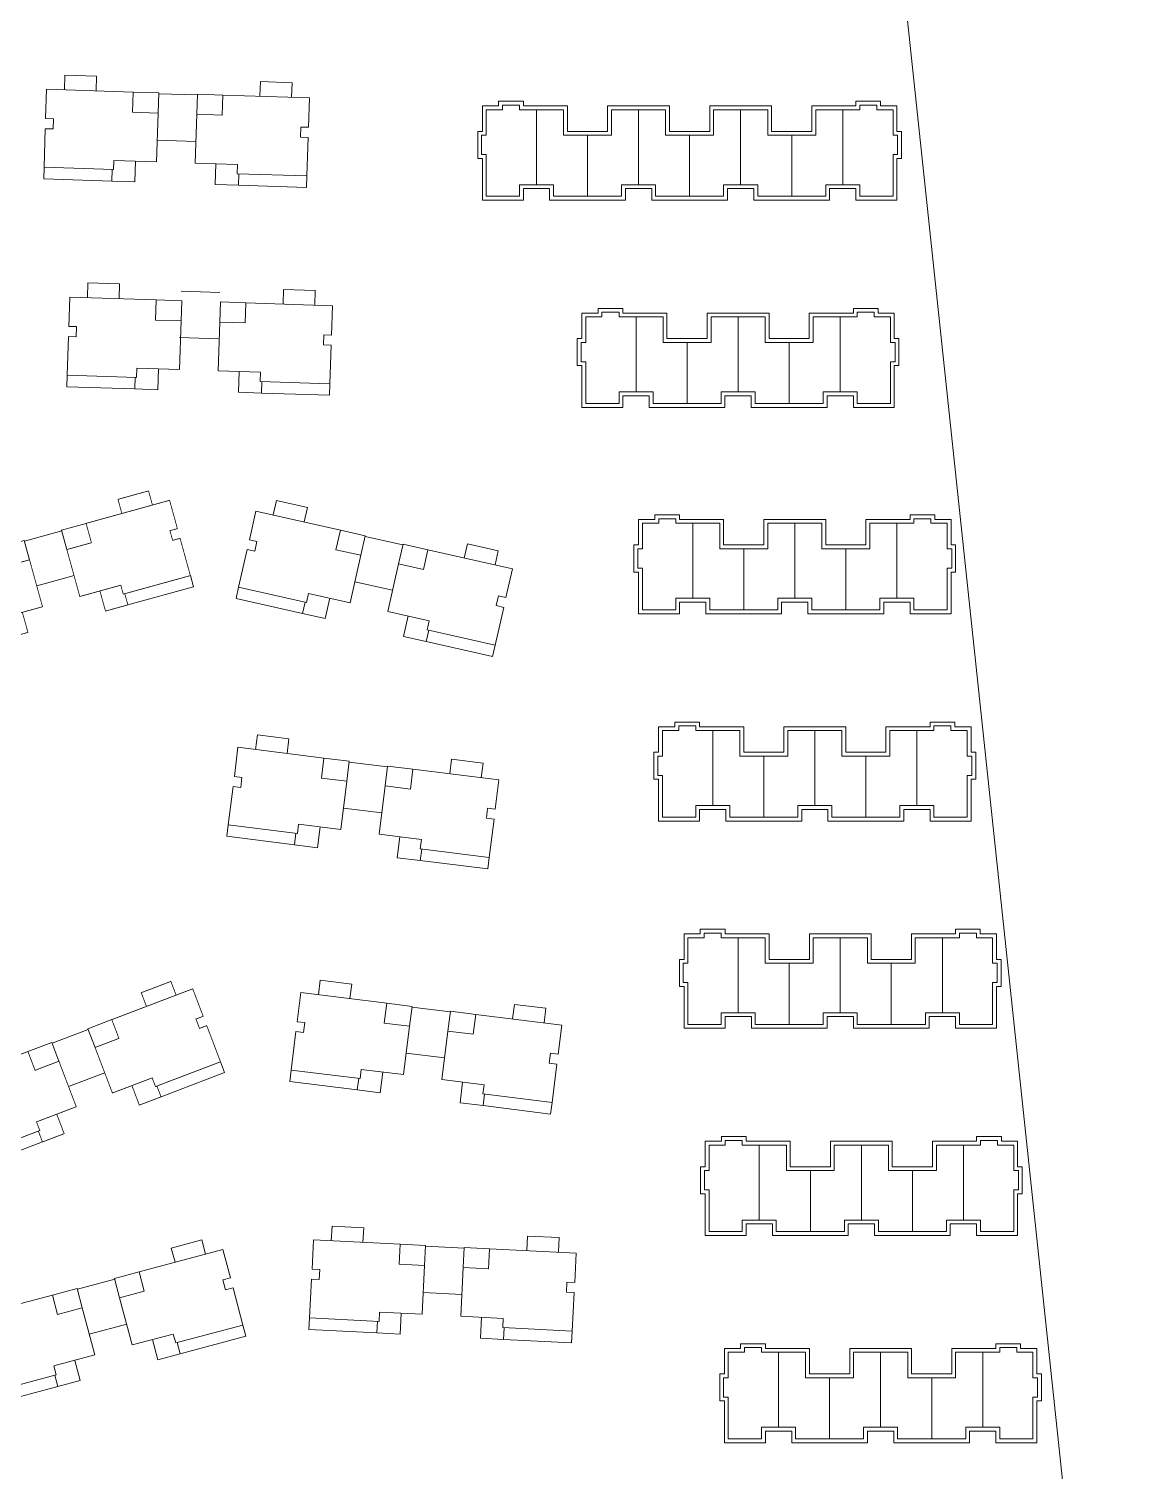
# Model space of a CAD drawing. Extents: x 195225 to 258225, y 4041 to 48538.
# Drawn here: x 201726 to 203145, y 11465 to 13330 of the extents above; entities that cross this region are included whole.
import ezdxf

# ---------------------------------------------------------------- set-up
doc = ezdxf.new("R2010")
doc.units = 0
doc.header["$LTSCALE"] = 1000
doc.header["$MEASUREMENT"] = 0
doc.layers.add('140', color=2, linetype='Continuous', lineweight=5)
doc.layers.add('DingDianTu', color=5, linetype='Continuous', lineweight=0)

# ---------------------------------------------------------------- blocks, each defined once
blk = doc.blocks.new('dafasfd')
at = {"layer": 'DingDianTu', "color": 7, "const_width": 100}
blk.add_lwpolyline([(36368038, 16363912), (36368954, 16361479), (36372042, 16362641), (36374261, 16356745), (36369114, 16354807), (36369537, 16353684), (36361113, 16350514), (36359352, 16355194), (36360288, 16355546), (36359830, 16356763), (36358894, 16356410), (36357556, 16359967)], close=True, dxfattribs=at)
for points in [[(36363546, 16362221), (36362876, 16363999), (36359039, 16362555), (36359708, 16360777)], [(36371734, 16355794), (36372686, 16353267), (36369878, 16352210), (36369350, 16353614)]]:
    blk.add_lwpolyline(points, dxfattribs=at)
at = {"layer": 'DingDianTu', "color": 7}
for points in [[(36368038, 16363912), (36371127, 16365074), (36372042, 16362641)], [(36369878, 16352210), (36361642, 16349110), (36361113, 16350514)]]:
    blk.add_lwpolyline(points, dxfattribs=at)
blk = doc.blocks.new('*E50')
at = {"layer": 'DingDianTu', "color": 7, "xscale": 0.001000002024510444, "yscale": 0.001000000163912773, "zscale": 0.001, "rotation": 339.3761177849276}
blk.add_blockref('dafasfd', (22612.58, -20413.34), dxfattribs=at)
blk = doc.blocks.new('*E31')
at = {"layer": 'DingDianTu', "color": 7, "xscale": 0.001000002024510444, "yscale": 0.001000000163912773, "zscale": 0.001, "rotation": 339.3761177849276}
blk.add_blockref('dafasfd', (22612.58, -20413.34), dxfattribs=at)
blk = doc.blocks.new('*E30')
at = {"layer": 'DingDianTu', "color": 7, "xscale": 0.001000002024510444, "yscale": 0.001000000163912773, "zscale": 0.001, "rotation": 339.3761177849276}
blk.add_blockref('dafasfd', (22612.58, -20413.34), dxfattribs=at)
blk = doc.blocks.new('*E237')
at = {"layer": 'DingDianTu', "color": 7, "xscale": 0.001000002024510444, "yscale": 0.001000000163912773, "zscale": 0.001, "rotation": 339.3761177849276}
blk.add_blockref('dafasfd', (22612.58, -20413.34), dxfattribs=at)
blk = doc.blocks.new('*E236')
at = {"layer": 'DingDianTu', "color": 7, "xscale": 0.001000002024510444, "yscale": 0.001000000163912773, "zscale": 0.001, "rotation": 339.3761177849276}
blk.add_blockref('dafasfd', (22612.58, -20413.34), dxfattribs=at)
blk = doc.blocks.new('*E231')
at = {"layer": 'DingDianTu', "color": 7, "xscale": 0.001000002024510444, "yscale": 0.001000000163912773, "zscale": 0.001, "rotation": 339.3761177849276}
blk.add_blockref('dafasfd', (22612.58, -20413.34), dxfattribs=at)

msp = doc.modelspace()

# ---------------------------------------------------------------- linework, layer by layer
at = {"layer": '140', "color": 7}
for p, q in [((203144.8, 10675.6), (202736.2, 14529.8)), ((201772.5, 13269.8), (201771.9, 13250.8)), ((201813.5, 13268.5), (201772.5, 13269.8)), ((201812.8, 13249.5), (201813.5, 13268.5)), ((201747.6, 13213.6), (201748.9, 13251.6)), ((201748.9, 13251.6), (201860.8, 13247.9)), ((201860.8, 13247.9), (201860, 13221.9)), ((201860.8, 13247.9), (201893.8, 13246.8)), ((201893.8, 13246.8), (201892.9, 13220.8)), ((201943.7, 13244.2), (201893.8, 13245.8)), ((201943.8, 13245.2), (201942.9, 13219.2)), ((201976.8, 13244.1), (201943.8, 13245.2)), ((201976.8, 13244.1), (201975.9, 13218.1)), ((202088.7, 13240.4), (201976.8, 13244.1)), ((202024.7, 13242.5), (202025.4, 13261.5)), ((202025.4, 13261.5), (202066.3, 13260.1)), ((202066.3, 13260.1), (202065.7, 13241.2)), ((202087.4, 13202.4), (202088.7, 13240.4)), ((202312.3, 13197.2), (202312.3, 13230.2)), ((202312.3, 13230.2), (202333.3, 13230.2)), ((202317.3, 13192.2), (202317.3, 13225.2)), ((202317.3, 13225.2), (202338.3, 13225.2)), ((202333.3, 13230.2), (202333.3, 13236.2)), ((202333.3, 13236.2), (202365.3, 13236.2)), ((202338.3, 13225.2), (202338.3, 13231.2)), ((202338.3, 13231.2), (202360.3, 13231.2)), ((202360.3, 13231.2), (202360.3, 13225.2)), ((202360.3, 13225.2), (202417.3, 13225.2)), ((202365.3, 13236.2), (202365.3, 13230.2)), ((202365.3, 13230.2), (202422.3, 13230.2)), ((202382.3, 13128.2), (202382.3, 13225.2)), ((202417.3, 13225.2), (202417.3, 13192.2)), ((202422.3, 13230.2), (202422.3, 13197.2)), ((202474.3, 13197.2), (202474.3, 13230.2)), ((202474.3, 13230.2), (202554.3, 13230.2)), ((202479.3, 13192.2), (202479.3, 13225.2)), ((202479.3, 13225.2), (202549.3, 13225.2)), ((202514.3, 13128.2), (202514.3, 13225.2)), ((202514.3, 13128.2), (202514.3, 13225.2)), ((202549.3, 13225.2), (202549.3, 13192.2)), ((202554.3, 13230.2), (202554.3, 13197.2)), ((202606.3, 13197.2), (202606.3, 13230.2)), ((202606.3, 13230.2), (202686.3, 13230.2)), ((202611.3, 13192.2), (202611.3, 13225.2)), ((202611.3, 13225.2), (202681.3, 13225.2)), ((202646.3, 13128.2), (202646.3, 13225.2)), ((202646.3, 13128.2), (202646.3, 13225.2)), ((202646.3, 13128.2), (202646.3, 13225.2)), ((202646.3, 13128.2), (202646.3, 13225.2)), ((202681.3, 13225.2), (202681.3, 13192.2)), ((202686.3, 13230.2), (202686.3, 13197.2)), ((202738.3, 13197.2), (202738.3, 13230.2)), ((202738.3, 13230.2), (202795.3, 13230.2)), ((202743.3, 13192.2), (202743.3, 13225.2)), ((202743.3, 13225.2), (202800.3, 13225.2)), ((202778.3, 13128.2), (202778.3, 13225.2)), ((202795.3, 13230.2), (202795.3, 13236.2)), ((202795.3, 13236.2), (202827.3, 13236.2)), ((202800.3, 13225.2), (202800.3, 13231.2)), ((202800.3, 13231.2), (202822.3, 13231.2)), ((202822.3, 13231.2), (202822.3, 13225.2)), ((202822.3, 13225.2), (202843.3, 13225.2)), ((202827.3, 13236.2), (202827.3, 13230.2)), ((202827.3, 13230.2), (202848.3, 13230.2)), ((202843.3, 13225.2), (202843.3, 13192.2)), ((202848.3, 13230.2), (202848.3, 13197.2)), ((201757.6, 13213.3), (201747.6, 13213.6)), ((201757.2, 13200.3), (201757.6, 13213.3)), ((201860, 13221.9), (201892.9, 13220.8)), ((201892.9, 13220.8), (201890.9, 13157.9)), ((201942.9, 13219.2), (201940.8, 13156.2)), ((201975.9, 13218.1), (201942.9, 13219.2)), ((201745.6, 13150.7), (201747.2, 13200.6)), ((201747.2, 13200.6), (201757.2, 13200.3)), ((202077, 13189.8), (202077.5, 13202.8)), ((202087, 13189.4), (202077, 13189.8)), ((202077.5, 13202.8), (202087.4, 13202.4)), ((202085.4, 13139.5), (202087, 13189.4)), ((202306.3, 13162.2), (202306.3, 13197.2)), ((202306.3, 13197.2), (202312.3, 13197.2)), ((202311.3, 13167.2), (202311.3, 13192.2)), ((202311.3, 13192.2), (202317.3, 13192.2)), ((202417.3, 13192.2), (202479.3, 13192.2)), ((202422.3, 13197.2), (202474.3, 13197.2)), ((202448.3, 13192.2), (202448.3, 13113.2)), ((202448.3, 13192.2), (202448.3, 13113.2)), ((202549.3, 13192.2), (202611.3, 13192.2)), ((202554.3, 13197.2), (202606.3, 13197.2)), ((202580.3, 13192.2), (202580.3, 13113.2)), ((202580.3, 13192.2), (202580.3, 13113.2)), ((202580.3, 13192.2), (202580.3, 13113.2)), ((202580.3, 13192.2), (202580.3, 13113.2)), ((202681.3, 13192.2), (202743.3, 13192.2)), ((202686.3, 13197.2), (202738.3, 13197.2)), ((202712.3, 13192.2), (202712.3, 13113.2)), ((202712.3, 13192.2), (202712.3, 13113.2)), ((202712.3, 13192.2), (202712.3, 13113.2)), ((202712.3, 13192.2), (202712.3, 13113.2)), ((202843.3, 13192.2), (202849.3, 13192.2)), ((202848.3, 13197.2), (202854.3, 13197.2)), ((202849.3, 13192.2), (202849.3, 13167.2)), ((202854.3, 13197.2), (202854.3, 13162.2)), ((201941.8, 13184.2), (201891.8, 13185.9)), ((201745.1, 13135.7), (201745.6, 13150.7)), ((201835.5, 13147.7), (201745.6, 13150.7)), ((201835.9, 13159.7), (201835.5, 13147.7)), ((201890.9, 13157.9), (201835.9, 13159.7)), ((201863.9, 13158.8), (201863, 13131.8)), ((201940.8, 13156.2), (201995.8, 13154.4)), ((201967.8, 13155.3), (201966.9, 13128.4)), ((201995.8, 13154.4), (201995.4, 13142.4)), ((202312.3, 13162.2), (202306.3, 13162.2)), ((202317.3, 13167.2), (202311.3, 13167.2)), ((202312.3, 13108.2), (202312.3, 13162.2)), ((202317.3, 13113.2), (202317.3, 13167.2)), ((202849.3, 13167.2), (202843.3, 13167.2)), ((202843.3, 13167.2), (202843.3, 13113.2)), ((202854.3, 13162.2), (202848.3, 13162.2)), ((202848.3, 13162.2), (202848.3, 13108.2)), ((201833, 13132.8), (201745.1, 13135.7)), ((201833, 13132.8), (201833.5, 13147.8)), ((201863, 13131.8), (201833, 13132.8)), ((201995.4, 13142.4), (202085.4, 13139.5)), ((201996.9, 13127.4), (201997.4, 13142.4)), ((202084.9, 13124.5), (202085.4, 13139.5)), ((201966.9, 13128.4), (201996.9, 13127.4)), ((201996.9, 13127.4), (202084.9, 13124.5)), ((202360.3, 13113.2), (202317.3, 13113.2)), ((202404.3, 13128.2), (202360.3, 13128.2)), ((202360.3, 13128.2), (202360.3, 13113.2)), ((202399.3, 13123.2), (202365.3, 13123.2)), ((202365.3, 13123.2), (202365.3, 13108.2)), ((202399.3, 13108.2), (202399.3, 13123.2)), ((202404.3, 13113.2), (202404.3, 13128.2)), ((202492.3, 13113.2), (202404.3, 13113.2)), ((202536.3, 13128.2), (202492.3, 13128.2)), ((202492.3, 13128.2), (202492.3, 13115.7)), ((202492.3, 13115.7), (202492.3, 13113.2)), ((202531.3, 13123.2), (202497.3, 13123.2)), ((202497.3, 13123.2), (202497.3, 13108.2)), ((202531.3, 13108.2), (202531.3, 13123.2)), ((202536.3, 13113.2), (202536.3, 13128.2)), ((202575.3, 13113.2), (202536.3, 13113.2)), ((202624.3, 13113.2), (202575.3, 13113.2)), ((202668.3, 13128.2), (202624.3, 13128.2)), ((202624.3, 13128.2), (202624.3, 13113.2)), ((202663.3, 13123.2), (202629.3, 13123.2)), ((202629.3, 13123.2), (202629.3, 13108.2)), ((202663.3, 13108.2), (202663.3, 13123.2)), ((202668.3, 13115.7), (202668.3, 13128.2)), ((202668.3, 13113.2), (202668.3, 13115.7)), ((202756.3, 13113.2), (202668.3, 13113.2)), ((202800.3, 13128.2), (202756.3, 13128.2)), ((202756.3, 13128.2), (202756.3, 13113.2)), ((202795.3, 13123.2), (202761.3, 13123.2)), ((202761.3, 13123.2), (202761.3, 13108.2)), ((202795.3, 13108.2), (202795.3, 13123.2)), ((202800.3, 13113.2), (202800.3, 13128.2)), ((202843.3, 13113.2), (202800.3, 13113.2)), ((202365.3, 13108.2), (202312.3, 13108.2)), ((202448.3, 13108.2), (202399.3, 13108.2)), ((202497.3, 13108.2), (202448.3, 13108.2)), ((202629.3, 13108.2), (202531.3, 13108.2)), ((202761.3, 13108.2), (202663.3, 13108.2)), ((202848.3, 13108.2), (202795.3, 13108.2)), ((201802.3, 13001.1), (201801.7, 12982.2)), ((201843.3, 12999.8), (201802.3, 13001.1)), ((201777.4, 12944.9), (201778.7, 12982.9)), ((201778.7, 12982.9), (201890.6, 12979.2)), ((201842.7, 12980.8), (201843.3, 12999.8)), ((201972.8, 12988.9), (201922.8, 12990.6)), ((202054.6, 12973.8), (202055.2, 12992.8)), ((202055.2, 12992.8), (202096.2, 12991.5)), ((202096.2, 12991.5), (202095.5, 12972.5)), ((201890.6, 12979.2), (201889.8, 12953.2)), ((201890.6, 12979.2), (201923.6, 12978.1)), ((201923.6, 12978.1), (201922.8, 12952.2)), ((201973.6, 12976.5), (201972.7, 12950.5)), ((202006.6, 12975.4), (201973.6, 12976.5)), ((202006.6, 12975.4), (202005.7, 12949.4)), ((202118.5, 12971.7), (202006.6, 12975.4)), ((202117.3, 12933.8), (202118.5, 12971.7)), ((202462, 12962.2), (202462, 12968.2)), ((202462, 12968.2), (202494, 12968.2)), ((202467, 12957.2), (202467, 12963.2)), ((202467, 12963.2), (202489, 12963.2)), ((202489, 12963.2), (202489, 12957.2)), ((202494, 12968.2), (202494, 12962.2)), ((202792, 12962.2), (202792, 12968.2)), ((202792, 12968.2), (202824, 12968.2)), ((202819, 12963.2), (202797, 12963.2)), ((202797, 12963.2), (202797, 12957.2)), ((202819, 12957.2), (202819, 12963.2)), ((202824, 12968.2), (202824, 12962.2)), ((201787.4, 12944.6), (201777.4, 12944.9)), ((201787, 12931.6), (201787.4, 12944.6)), ((201889.8, 12953.2), (201922.8, 12952.2)), ((201922.8, 12952.2), (201920.7, 12889.2)), ((201972.7, 12950.5), (201970.7, 12887.6)), ((202005.7, 12949.4), (201972.7, 12950.5)), ((202441, 12929.2), (202441, 12962.2)), ((202441, 12962.2), (202462, 12962.2)), ((202446, 12924.2), (202446, 12957.2)), ((202446, 12957.2), (202467, 12957.2)), ((202489, 12957.2), (202546, 12957.2)), ((202494, 12962.2), (202551, 12962.2)), ((202511, 12860.2), (202511, 12957.2)), ((202546, 12957.2), (202546, 12924.2)), ((202551, 12962.2), (202551, 12929.2)), ((202603, 12929.2), (202603, 12962.2)), ((202603, 12962.2), (202683, 12962.2)), ((202608, 12924.2), (202608, 12957.2)), ((202608, 12957.2), (202643, 12957.2)), ((202643, 12860.2), (202643, 12957.2)), ((202643, 12860.2), (202643, 12957.2)), ((202643, 12860.2), (202643, 12957.2)), ((202643, 12860.2), (202643, 12957.2)), ((202678, 12957.2), (202643, 12957.2)), ((202678, 12924.2), (202678, 12957.2)), ((202683, 12962.2), (202683, 12929.2)), ((202735, 12929.2), (202735, 12962.2)), ((202735, 12962.2), (202792, 12962.2)), ((202797, 12957.2), (202740, 12957.2)), ((202740, 12957.2), (202740, 12924.2)), ((202775, 12860.2), (202775, 12957.2)), ((202840, 12957.2), (202819, 12957.2)), ((202824, 12962.2), (202845, 12962.2)), ((202840, 12924.2), (202840, 12957.2)), ((202845, 12962.2), (202845, 12929.2)), ((201775.4, 12882), (201777, 12931.9)), ((201777, 12931.9), (201787, 12931.6)), ((201970.8, 12929), (201920.8, 12930.6)), ((202106.8, 12921.1), (202107.3, 12934.1)), ((202107.3, 12934.1), (202117.3, 12933.8)), ((202435, 12894.2), (202435, 12929.2)), ((202435, 12929.2), (202441, 12929.2)), ((202551, 12929.2), (202603, 12929.2)), ((202683, 12929.2), (202735, 12929.2)), ((202845, 12929.2), (202851, 12929.2)), ((202851, 12929.2), (202851, 12894.2)), ((202116.8, 12920.8), (202106.8, 12921.1)), ((202115.2, 12870.8), (202116.8, 12920.8)), ((202440, 12899.2), (202440, 12924.2)), ((202440, 12924.2), (202446, 12924.2)), ((202546, 12924.2), (202608, 12924.2)), ((202577, 12924.2), (202577, 12845.2)), ((202577, 12924.2), (202577, 12845.2)), ((202740, 12924.2), (202678, 12924.2)), ((202709, 12924.2), (202709, 12845.2)), ((202709, 12924.2), (202709, 12845.2)), ((202846, 12924.2), (202840, 12924.2)), ((202846, 12899.2), (202846, 12924.2)), ((201865.7, 12891), (201865.3, 12879)), ((201920.7, 12889.2), (201865.7, 12891)), ((201893.7, 12890.1), (201892.8, 12863.1)), ((202441, 12894.2), (202435, 12894.2)), ((202446, 12899.2), (202440, 12899.2)), ((202441, 12840.2), (202441, 12894.2)), ((202446, 12845.2), (202446, 12899.2)), ((202840, 12845.2), (202840, 12899.2)), ((202840, 12899.2), (202846, 12899.2)), ((202851, 12894.2), (202845, 12894.2)), ((202845, 12894.2), (202845, 12840.2)), ((201774.9, 12867), (201775.4, 12882)), ((201865.3, 12879), (201775.4, 12882)), ((201862.8, 12864.1), (201863.3, 12879.1)), ((201970.7, 12887.6), (202025.6, 12885.7)), ((201997.7, 12886.7), (201996.8, 12859.7)), ((202025.6, 12885.7), (202025.2, 12873.7)), ((202025.2, 12873.7), (202115.2, 12870.8)), ((202026.7, 12858.7), (202027.2, 12873.7)), ((202114.7, 12855.8), (202115.2, 12870.8)), ((201862.8, 12864.1), (201774.9, 12867)), ((201892.8, 12863.1), (201862.8, 12864.1)), ((201996.8, 12859.7), (202026.7, 12858.7)), ((202026.7, 12858.7), (202114.7, 12855.8)), ((202533, 12860.2), (202489, 12860.2)), ((202489, 12860.2), (202489, 12845.2)), ((202528, 12855.2), (202494, 12855.2)), ((202494, 12855.2), (202494, 12840.2)), ((202528, 12840.2), (202528, 12855.2)), ((202533, 12845.2), (202533, 12860.2)), ((202643, 12860.2), (202621, 12860.2)), ((202621, 12860.2), (202621, 12847.7)), ((202660, 12855.2), (202626, 12855.2)), ((202626, 12855.2), (202626, 12840.2)), ((202643, 12860.2), (202665, 12860.2)), ((202660, 12840.2), (202660, 12855.2)), ((202665, 12860.2), (202665, 12847.7)), ((202753, 12845.2), (202753, 12860.2)), ((202753, 12860.2), (202797, 12860.2)), ((202792, 12855.2), (202758, 12855.2)), ((202758, 12855.2), (202758, 12840.2)), ((202792, 12840.2), (202792, 12855.2)), ((202797, 12860.2), (202797, 12845.2)), ((202494, 12840.2), (202441, 12840.2)), ((202489, 12845.2), (202446, 12845.2)), ((202577, 12840.2), (202528, 12840.2)), ((202621, 12845.2), (202533, 12845.2)), ((202626, 12840.2), (202577, 12840.2)), ((202621, 12847.7), (202621, 12845.2)), ((202758, 12840.2), (202660, 12840.2)), ((202665, 12847.7), (202665, 12845.2)), ((202665, 12845.2), (202753, 12845.2)), ((202845, 12840.2), (202792, 12840.2)), ((202797, 12845.2), (202840, 12845.2)), ((202011.1, 12669.1), (202019.4, 12706.2)), ((202019.4, 12706.2), (202128.7, 12681.5)), ((202046.1, 12719.6), (202041.9, 12701.1)), ((202086.1, 12710.6), (202046.1, 12719.6)), ((202081.9, 12692.1), (202086.1, 12710.6)), ((202514.3, 12662.3), (202514.3, 12695.3)), ((202514.3, 12695.3), (202535.3, 12695.3)), ((202519.3, 12657.3), (202519.3, 12690.3)), ((202519.3, 12690.3), (202540.3, 12690.3)), ((202535.3, 12695.3), (202535.3, 12701.3)), ((202535.3, 12701.3), (202567.3, 12701.3)), ((202540.3, 12690.3), (202540.3, 12696.3)), ((202540.3, 12696.3), (202562.3, 12696.3)), ((202562.3, 12696.3), (202562.3, 12690.3)), ((202562.3, 12690.3), (202619.3, 12690.3)), ((202567.3, 12701.3), (202567.3, 12695.3)), ((202567.3, 12695.3), (202624.3, 12695.3)), ((202584.3, 12593.3), (202584.3, 12690.3)), ((202619.3, 12690.3), (202619.3, 12657.3)), ((202624.3, 12695.3), (202624.3, 12662.3)), ((202676.3, 12662.3), (202676.3, 12695.3)), ((202676.3, 12695.3), (202756.3, 12695.3)), ((202681.3, 12657.3), (202681.3, 12690.3)), ((202681.3, 12690.3), (202716.3, 12690.3)), ((202716.3, 12593.3), (202716.3, 12690.3)), ((202716.3, 12593.3), (202716.3, 12690.3)), ((202716.3, 12593.3), (202716.3, 12690.3)), ((202716.3, 12593.3), (202716.3, 12690.3)), ((202751.3, 12690.3), (202716.3, 12690.3)), ((202751.3, 12657.3), (202751.3, 12690.3)), ((202756.3, 12695.3), (202756.3, 12662.3)), ((202808.3, 12662.3), (202808.3, 12695.3)), ((202808.3, 12695.3), (202865.3, 12695.3)), ((202870.3, 12690.3), (202813.3, 12690.3)), ((202813.3, 12690.3), (202813.3, 12657.3)), ((202848.3, 12593.3), (202848.3, 12690.3)), ((202865.3, 12695.3), (202865.3, 12701.3)), ((202865.3, 12701.3), (202897.3, 12701.3)), ((202892.3, 12696.3), (202870.3, 12696.3)), ((202870.3, 12696.3), (202870.3, 12690.3)), ((202892.3, 12690.3), (202892.3, 12696.3)), ((202913.3, 12690.3), (202892.3, 12690.3)), ((202897.3, 12701.3), (202897.3, 12695.3)), ((202897.3, 12695.3), (202918.3, 12695.3)), ((202913.3, 12657.3), (202913.3, 12690.3)), ((202918.3, 12695.3), (202918.3, 12662.3)), ((201768.4, 12680.5), (201720.2, 12667.2)), ((202020.8, 12666.9), (202011.1, 12669.1)), ((202018, 12654.2), (202020.8, 12666.9)), ((202128.7, 12681.5), (202123, 12656.1)), ((202128.7, 12681.5), (202160.9, 12674.2)), ((202160.9, 12674.2), (202155.2, 12648.9)), ((202209.4, 12662.3), (202160.7, 12673.3)), ((201997.2, 12607.6), (202008.2, 12656.4)), ((202008.2, 12656.4), (202018, 12654.2)), ((202123, 12656.1), (202155.2, 12648.9)), ((202155.2, 12648.9), (202141.3, 12587.4)), ((202209.7, 12663.2), (202203.9, 12637.9)), ((202241.9, 12656), (202209.7, 12663.2)), ((202241.9, 12656), (202236.1, 12630.6)), ((202351.1, 12631.3), (202241.9, 12656)), ((202288.7, 12645.4), (202292.9, 12663.9)), ((202292.9, 12663.9), (202332.9, 12654.9)), ((202332.9, 12654.9), (202328.7, 12636.4)), ((202508.3, 12627.3), (202508.3, 12662.3)), ((202508.3, 12662.3), (202514.3, 12662.3)), ((202513.3, 12632.3), (202513.3, 12657.3)), ((202513.3, 12657.3), (202519.3, 12657.3)), ((202619.3, 12657.3), (202681.3, 12657.3)), ((202624.3, 12662.3), (202676.3, 12662.3)), ((202650.3, 12657.3), (202650.3, 12578.3)), ((202650.3, 12657.3), (202650.3, 12578.3)), ((202813.3, 12657.3), (202751.3, 12657.3)), ((202756.3, 12662.3), (202808.3, 12662.3)), ((202782.3, 12657.3), (202782.3, 12578.3)), ((202782.3, 12657.3), (202782.3, 12578.3)), ((202919.3, 12657.3), (202913.3, 12657.3)), ((202918.3, 12662.3), (202924.3, 12662.3)), ((202919.3, 12632.3), (202919.3, 12657.3)), ((202924.3, 12662.3), (202924.3, 12627.3)), ((202203.9, 12637.9), (202190.1, 12576.4)), ((202236.1, 12630.6), (202203.9, 12637.9)), ((202342.8, 12594.3), (202351.1, 12631.3)), ((202519.3, 12632.3), (202513.3, 12632.3)), ((202519.3, 12578.3), (202519.3, 12632.3)), ((202913.3, 12578.3), (202913.3, 12632.3)), ((202913.3, 12632.3), (202919.3, 12632.3)), ((201784.3, 12622.7), (201736.1, 12609.4)), ((202196.2, 12603.7), (202147.5, 12614.7)), ((202514.3, 12627.3), (202508.3, 12627.3)), ((202514.3, 12573.3), (202514.3, 12627.3)), ((202924.3, 12627.3), (202918.3, 12627.3)), ((202918.3, 12627.3), (202918.3, 12573.3)), ((201993.9, 12593), (201997.2, 12607.6)), ((202079.8, 12573.6), (201993.9, 12593)), ((202085, 12587.8), (201997.2, 12607.6)), ((202087.7, 12599.5), (202085, 12587.8)), ((202141.3, 12587.4), (202087.7, 12599.5)), ((202115, 12593.4), (202109, 12567)), ((202330.1, 12583.8), (202333, 12596.5)), ((202333, 12596.5), (202342.8, 12594.3)), ((202606.3, 12593.3), (202562.3, 12593.3)), ((202562.3, 12593.3), (202562.3, 12578.3)), ((202606.3, 12578.3), (202606.3, 12593.3)), ((202716.3, 12593.3), (202694.3, 12593.3)), ((202694.3, 12593.3), (202694.3, 12580.8)), ((202716.3, 12593.3), (202738.3, 12593.3)), ((202738.3, 12593.3), (202738.3, 12580.8)), ((202826.3, 12578.3), (202826.3, 12593.3)), ((202826.3, 12593.3), (202870.3, 12593.3)), ((202870.3, 12593.3), (202870.3, 12578.3)), ((202079.8, 12573.6), (202083.1, 12588.3)), ((202109, 12567), (202079.8, 12573.6)), ((202190.1, 12576.4), (202243.7, 12564.3)), ((202328.9, 12532.8), (202339.9, 12581.6)), ((202339.9, 12581.6), (202330.1, 12583.8)), ((202567.3, 12573.3), (202514.3, 12573.3)), ((202562.3, 12578.3), (202519.3, 12578.3)), ((202601.3, 12588.3), (202567.3, 12588.3)), ((202567.3, 12588.3), (202567.3, 12573.3)), ((202601.3, 12573.3), (202601.3, 12588.3)), ((202650.3, 12573.3), (202601.3, 12573.3)), ((202694.3, 12578.3), (202606.3, 12578.3)), ((202699.3, 12573.3), (202650.3, 12573.3)), ((202694.3, 12580.8), (202694.3, 12578.3)), ((202733.3, 12588.3), (202699.3, 12588.3)), ((202699.3, 12588.3), (202699.3, 12573.3)), ((202733.3, 12573.3), (202733.3, 12588.3)), ((202831.3, 12573.3), (202733.3, 12573.3)), ((202738.3, 12580.8), (202738.3, 12578.3)), ((202738.3, 12578.3), (202826.3, 12578.3)), ((202865.3, 12588.3), (202831.3, 12588.3)), ((202831.3, 12588.3), (202831.3, 12573.3)), ((202865.3, 12573.3), (202865.3, 12588.3)), ((202918.3, 12573.3), (202865.3, 12573.3)), ((202870.3, 12578.3), (202913.3, 12578.3)), ((202216.4, 12570.5), (202210.5, 12544.1)), ((202243.7, 12564.3), (202241.1, 12552.6)), ((202210.5, 12544.1), (202239.7, 12537.5)), ((202239.7, 12537.5), (202243, 12552.2)), ((202239.7, 12537.5), (202325.6, 12518.2)), ((202241.1, 12552.6), (202328.9, 12532.8)), ((202325.6, 12518.2), (202328.9, 12532.8)), ((202540.2, 12394.3), (202540.2, 12427.3)), ((202540.2, 12427.3), (202561.2, 12427.3)), ((202545.2, 12389.3), (202545.2, 12422.3)), ((202545.2, 12422.3), (202566.2, 12422.3)), ((202561.2, 12427.3), (202561.2, 12433.3)), ((202561.2, 12433.3), (202593.2, 12433.3)), ((202566.2, 12422.3), (202566.2, 12428.3)), ((202566.2, 12428.3), (202588.2, 12428.3)), ((202588.2, 12428.3), (202588.2, 12422.3)), ((202588.2, 12422.3), (202645.2, 12422.3)), ((202593.2, 12433.3), (202593.2, 12427.3)), ((202593.2, 12427.3), (202650.2, 12427.3)), ((202610.2, 12325.3), (202610.2, 12422.3)), ((202645.2, 12422.3), (202645.2, 12389.3)), ((202650.2, 12427.3), (202650.2, 12394.3)), ((202702.2, 12394.3), (202702.2, 12427.3)), ((202702.2, 12427.3), (202782.2, 12427.3)), ((202707.2, 12389.3), (202707.2, 12422.3)), ((202707.2, 12422.3), (202742.2, 12422.3)), ((202742.2, 12325.3), (202742.2, 12422.3)), ((202742.2, 12325.3), (202742.2, 12422.3)), ((202742.2, 12325.3), (202742.2, 12422.3)), ((202742.2, 12325.3), (202742.2, 12422.3)), ((202777.2, 12422.3), (202742.2, 12422.3)), ((202777.2, 12389.3), (202777.2, 12422.3)), ((202782.2, 12427.3), (202782.2, 12394.3)), ((202834.2, 12394.3), (202834.2, 12427.3)), ((202834.2, 12427.3), (202891.2, 12427.3)), ((202896.2, 12422.3), (202839.2, 12422.3)), ((202839.2, 12422.3), (202839.2, 12389.3)), ((202874.2, 12325.3), (202874.2, 12422.3)), ((202891.2, 12427.3), (202891.2, 12433.3)), ((202891.2, 12433.3), (202923.2, 12433.3)), ((202918.2, 12428.3), (202896.2, 12428.3)), ((202896.2, 12428.3), (202896.2, 12422.3)), ((202918.2, 12422.3), (202918.2, 12428.3)), ((202939.2, 12422.3), (202918.2, 12422.3)), ((202923.2, 12433.3), (202923.2, 12427.3)), ((202923.2, 12427.3), (202944.2, 12427.3)), ((202939.2, 12389.3), (202939.2, 12422.3)), ((202944.2, 12427.3), (202944.2, 12394.3)), ((202021.5, 12416.6), (202019.1, 12397.7)), ((202062.2, 12411.5), (202021.5, 12416.6)), ((202059.8, 12392.6), (202062.2, 12411.5)), ((201991.6, 12362.9), (201996.3, 12400.6)), ((201996.3, 12400.6), (202107.5, 12386.7)), ((202107.5, 12386.7), (202104.2, 12360.9)), ((202107.5, 12386.7), (202140.2, 12382.6)), ((202270.2, 12366.4), (202272.5, 12385.2)), ((202272.5, 12385.2), (202313.2, 12380.1)), ((202534.2, 12359.3), (202534.2, 12394.3)), ((202534.2, 12394.3), (202540.2, 12394.3)), ((202539.2, 12364.3), (202539.2, 12389.3)), ((202539.2, 12389.3), (202545.2, 12389.3)), ((202645.2, 12389.3), (202707.2, 12389.3)), ((202650.2, 12394.3), (202702.2, 12394.3)), ((202676.2, 12389.3), (202676.2, 12310.3)), ((202676.2, 12389.3), (202676.2, 12310.3)), ((202839.2, 12389.3), (202777.2, 12389.3)), ((202782.2, 12394.3), (202834.2, 12394.3)), ((202808.2, 12389.3), (202808.2, 12310.3)), ((202808.2, 12389.3), (202808.2, 12310.3)), ((202945.2, 12389.3), (202939.2, 12389.3)), ((202944.2, 12394.3), (202950.2, 12394.3)), ((202945.2, 12364.3), (202945.2, 12389.3)), ((202950.2, 12394.3), (202950.2, 12359.3)), ((202140.2, 12382.6), (202137, 12356.8)), ((202189.7, 12375.4), (202140.1, 12381.6)), ((202189.8, 12376.4), (202186.6, 12350.6)), ((202222.6, 12372.3), (202189.8, 12376.4)), ((202222.6, 12372.3), (202219.3, 12346.5)), ((202333.7, 12358.4), (202222.6, 12372.3)), ((202313.2, 12380.1), (202310.9, 12361.3)), ((201983.8, 12300.3), (201990, 12350)), ((201990, 12350), (201999.9, 12348.7)), ((202001.5, 12361.6), (201991.6, 12362.9)), ((201999.9, 12348.7), (202001.5, 12361.6)), ((202104.2, 12360.9), (202137, 12356.8)), ((202137, 12356.8), (202129.2, 12294.3)), ((202186.6, 12350.6), (202178.8, 12288.1)), ((202219.3, 12346.5), (202186.6, 12350.6)), ((202329, 12320.7), (202333.7, 12358.4)), ((202540.2, 12359.3), (202534.2, 12359.3)), ((202545.2, 12364.3), (202539.2, 12364.3)), ((202540.2, 12305.3), (202540.2, 12359.3)), ((202545.2, 12310.3), (202545.2, 12364.3)), ((202939.2, 12310.3), (202939.2, 12364.3)), ((202939.2, 12364.3), (202945.2, 12364.3)), ((202950.2, 12359.3), (202944.2, 12359.3)), ((202944.2, 12359.3), (202944.2, 12305.3)), ((202182.3, 12315.9), (202132.6, 12322.1)), ((202317.5, 12309.1), (202319.1, 12322)), ((202319.1, 12322), (202329, 12320.7)), ((202632.2, 12325.3), (202588.2, 12325.3)), ((202588.2, 12325.3), (202588.2, 12310.3)), ((202627.2, 12320.3), (202593.2, 12320.3)), ((202593.2, 12320.3), (202593.2, 12305.3)), ((202627.2, 12305.3), (202627.2, 12320.3)), ((202632.2, 12310.3), (202632.2, 12325.3)), ((202742.2, 12325.3), (202720.2, 12325.3)), ((202720.2, 12325.3), (202720.2, 12312.8)), ((202720.2, 12312.8), (202720.2, 12310.3)), ((202759.2, 12320.3), (202725.2, 12320.3)), ((202725.2, 12320.3), (202725.2, 12305.3)), ((202742.2, 12325.3), (202764.2, 12325.3)), ((202759.2, 12305.3), (202759.2, 12320.3)), ((202764.2, 12325.3), (202764.2, 12312.8)), ((202764.2, 12312.8), (202764.2, 12310.3)), ((202852.2, 12310.3), (202852.2, 12325.3)), ((202852.2, 12325.3), (202896.2, 12325.3)), ((202891.2, 12320.3), (202857.2, 12320.3)), ((202857.2, 12320.3), (202857.2, 12305.3)), ((202891.2, 12305.3), (202891.2, 12320.3)), ((202896.2, 12325.3), (202896.2, 12310.3)), ((201981.9, 12285.5), (201983.8, 12300.3)), ((202073.1, 12289.2), (201983.8, 12300.3)), ((202074.6, 12301.1), (202073.1, 12289.2)), ((202129.2, 12294.3), (202074.6, 12301.1)), ((202102.4, 12297.6), (202099, 12270.8)), ((202327.4, 12307.8), (202317.5, 12309.1)), ((202321.2, 12258.2), (202327.4, 12307.8)), ((202593.2, 12305.3), (202540.2, 12305.3)), ((202588.2, 12310.3), (202545.2, 12310.3)), ((202676.2, 12305.3), (202627.2, 12305.3)), ((202720.2, 12310.3), (202632.2, 12310.3)), ((202725.2, 12305.3), (202676.2, 12305.3)), ((202857.2, 12305.3), (202759.2, 12305.3)), ((202764.2, 12310.3), (202852.2, 12310.3)), ((202944.2, 12305.3), (202891.2, 12305.3)), ((202896.2, 12310.3), (202939.2, 12310.3)), ((202069.3, 12274.5), (201981.9, 12285.5)), ((202069.3, 12274.5), (202071.1, 12289.4)), ((202099, 12270.8), (202069.3, 12274.5)), ((202178.8, 12288.1), (202233.4, 12281.3)), ((202205.6, 12284.7), (202202.2, 12257.9)), ((202233.4, 12281.3), (202231.9, 12269.4)), ((202202.2, 12257.9), (202232, 12254.2)), ((202231.9, 12269.4), (202321.2, 12258.2)), ((202232, 12254.2), (202233.9, 12269.1)), ((202319.3, 12243.3), (202321.2, 12258.2)), ((202232, 12254.2), (202319.3, 12243.3)), ((202594.1, 12159.3), (202594.1, 12165.3)), ((202594.1, 12165.3), (202626.1, 12165.3)), ((202626.1, 12165.3), (202626.1, 12159.3)), ((202924.1, 12159.3), (202924.1, 12165.3)), ((202924.1, 12165.3), (202956.1, 12165.3)), ((202956.1, 12165.3), (202956.1, 12159.3)), ((202573.1, 12126.3), (202573.1, 12159.3)), ((202573.1, 12159.3), (202594.1, 12159.3)), ((202578.1, 12121.3), (202578.1, 12154.3)), ((202578.1, 12154.3), (202599.1, 12154.3)), ((202599.1, 12154.3), (202599.1, 12160.3)), ((202599.1, 12160.3), (202621.1, 12160.3)), ((202621.1, 12160.3), (202621.1, 12154.3)), ((202621.1, 12154.3), (202678.1, 12154.3)), ((202626.1, 12159.3), (202683.1, 12159.3)), ((202643.1, 12057.3), (202643.1, 12154.3)), ((202678.1, 12154.3), (202678.1, 12121.3)), ((202683.1, 12159.3), (202683.1, 12126.3)), ((202735.1, 12126.3), (202735.1, 12159.3)), ((202735.1, 12159.3), (202815.1, 12159.3)), ((202740.1, 12121.3), (202740.1, 12154.3)), ((202740.1, 12154.3), (202775.1, 12154.3)), ((202775.1, 12057.3), (202775.1, 12154.3)), ((202775.1, 12057.3), (202775.1, 12154.3)), ((202775.1, 12057.3), (202775.1, 12154.3)), ((202775.1, 12057.3), (202775.1, 12154.3)), ((202810.1, 12154.3), (202775.1, 12154.3)), ((202810.1, 12121.3), (202810.1, 12154.3)), ((202815.1, 12159.3), (202815.1, 12126.3)), ((202867.1, 12126.3), (202867.1, 12159.3)), ((202867.1, 12159.3), (202924.1, 12159.3)), ((202929.1, 12154.3), (202872.1, 12154.3)), ((202872.1, 12154.3), (202872.1, 12121.3)), ((202907.1, 12057.3), (202907.1, 12154.3)), ((202951.1, 12160.3), (202929.1, 12160.3)), ((202929.1, 12160.3), (202929.1, 12154.3)), ((202951.1, 12154.3), (202951.1, 12160.3)), ((202972.1, 12154.3), (202951.1, 12154.3)), ((202956.1, 12159.3), (202977.1, 12159.3)), ((202972.1, 12121.3), (202972.1, 12154.3)), ((202977.1, 12159.3), (202977.1, 12126.3)), ((202567.1, 12091.3), (202567.1, 12126.3)), ((202567.1, 12126.3), (202573.1, 12126.3)), ((202683.1, 12126.3), (202735.1, 12126.3)), ((202815.1, 12126.3), (202867.1, 12126.3)), ((202977.1, 12126.3), (202983.1, 12126.3)), ((202983.1, 12126.3), (202983.1, 12091.3)), ((202572.1, 12096.3), (202572.1, 12121.3)), ((202572.1, 12121.3), (202578.1, 12121.3)), ((202678.1, 12121.3), (202740.1, 12121.3)), ((202709.1, 12121.3), (202709.1, 12042.3)), ((202709.1, 12121.3), (202709.1, 12042.3)), ((202872.1, 12121.3), (202810.1, 12121.3)), ((202841.1, 12121.3), (202841.1, 12042.3)), ((202841.1, 12121.3), (202841.1, 12042.3)), ((202978.1, 12121.3), (202972.1, 12121.3)), ((202978.1, 12096.3), (202978.1, 12121.3)), ((202102.7, 12099.6), (202100.4, 12080.7)), ((202143.4, 12094.5), (202102.7, 12099.6)), ((202141.1, 12075.6), (202143.4, 12094.5)), ((202573.1, 12091.3), (202567.1, 12091.3)), ((202578.1, 12096.3), (202572.1, 12096.3)), ((202573.1, 12037.3), (202573.1, 12091.3)), ((202578.1, 12042.3), (202578.1, 12096.3)), ((202972.1, 12042.3), (202972.1, 12096.3)), ((202972.1, 12096.3), (202978.1, 12096.3)), ((202983.1, 12091.3), (202977.1, 12091.3)), ((202977.1, 12091.3), (202977.1, 12037.3)), ((202072.8, 12045.8), (202077.6, 12083.6)), ((202077.6, 12083.6), (202188.7, 12069.7)), ((202188.7, 12069.7), (202185.5, 12043.9)), ((202188.7, 12069.7), (202221.4, 12065.6)), ((202351.4, 12049.4), (202353.8, 12068.2)), ((202353.8, 12068.2), (202394.5, 12063.1)), ((202221.4, 12065.6), (202218.2, 12039.8)), ((202270.9, 12058.4), (202221.3, 12064.6)), ((202271.1, 12059.4), (202267.8, 12033.6)), ((202303.8, 12055.3), (202271.1, 12059.4)), ((202303.8, 12055.3), (202300.6, 12029.5)), ((202414.9, 12041.4), (202303.8, 12055.3)), ((202394.5, 12063.1), (202392.1, 12044.3)), ((202665.1, 12057.3), (202621.1, 12057.3)), ((202621.1, 12057.3), (202621.1, 12042.3)), ((202660.1, 12052.3), (202626.1, 12052.3)), ((202626.1, 12052.3), (202626.1, 12037.3)), ((202660.1, 12037.3), (202660.1, 12052.3)), ((202665.1, 12042.3), (202665.1, 12057.3)), ((202775.1, 12057.3), (202753.1, 12057.3)), ((202753.1, 12057.3), (202753.1, 12044.8)), ((202792.1, 12052.3), (202758.1, 12052.3)), ((202758.1, 12052.3), (202758.1, 12037.3)), ((202775.1, 12057.3), (202797.1, 12057.3)), ((202792.1, 12037.3), (202792.1, 12052.3)), ((202797.1, 12057.3), (202797.1, 12044.8)), ((202885.1, 12042.3), (202885.1, 12057.3)), ((202885.1, 12057.3), (202929.1, 12057.3)), ((202924.1, 12052.3), (202890.1, 12052.3)), ((202890.1, 12052.3), (202890.1, 12037.3)), ((202924.1, 12037.3), (202924.1, 12052.3)), ((202929.1, 12057.3), (202929.1, 12042.3)), ((201802.6, 12035.8), (201755.9, 12018.1)), ((202065, 11983.3), (202071.2, 12032.9)), ((202071.2, 12032.9), (202081.2, 12031.7)), ((202082.8, 12044.6), (202072.8, 12045.8)), ((202081.2, 12031.7), (202082.8, 12044.6)), ((202185.5, 12043.9), (202218.2, 12039.8)), ((202218.2, 12039.8), (202210.4, 11977.3)), ((202267.8, 12033.6), (202260, 11971.1)), ((202300.6, 12029.5), (202267.8, 12033.6)), ((202410.2, 12003.7), (202414.9, 12041.4)), ((202626.1, 12037.3), (202573.1, 12037.3)), ((202621.1, 12042.3), (202578.1, 12042.3)), ((202709.1, 12037.3), (202660.1, 12037.3)), ((202753.1, 12042.3), (202665.1, 12042.3)), ((202758.1, 12037.3), (202709.1, 12037.3)), ((202753.1, 12044.8), (202753.1, 12042.3)), ((202890.1, 12037.3), (202792.1, 12037.3)), ((202797.1, 12044.8), (202797.1, 12042.3)), ((202797.1, 12042.3), (202885.1, 12042.3)), ((202977.1, 12037.3), (202924.1, 12037.3)), ((202929.1, 12042.3), (202972.1, 12042.3)), ((202263.5, 11998.9), (202213.9, 12005.1)), ((202398.7, 11992.1), (202400.3, 12005)), ((202400.3, 12005), (202410.2, 12003.7)), ((201824, 11979.8), (201777.2, 11962)), ((202063.2, 11968.4), (202065, 11983.3)), ((202154.4, 11972.2), (202065, 11983.3)), ((202155.8, 11984.1), (202154.4, 11972.2)), ((202210.4, 11977.3), (202155.8, 11984.1)), ((202183.6, 11980.6), (202180.3, 11953.8)), ((202408.6, 11990.8), (202398.7, 11992.1)), ((202402.4, 11941.2), (202408.6, 11990.8)), ((202150.5, 11957.5), (202063.2, 11968.4)), ((202150.5, 11957.5), (202152.4, 11972.4)), ((202180.3, 11953.8), (202150.5, 11957.5)), ((202260, 11971.1), (202314.6, 11964.3)), ((202286.8, 11967.7), (202283.5, 11940.9)), ((202314.6, 11964.3), (202313.1, 11952.4)), ((202283.5, 11940.9), (202313.2, 11937.2)), ((202313.1, 11952.4), (202402.4, 11941.2)), ((202313.2, 11937.2), (202315.1, 11952.1)), ((202400.6, 11926.3), (202402.4, 11941.2)), ((202313.2, 11937.2), (202400.6, 11926.3)), ((202600.4, 11858.3), (202600.4, 11891.3)), ((202600.4, 11891.3), (202621.4, 11891.3)), ((202605.4, 11853.3), (202605.4, 11886.3)), ((202605.4, 11886.3), (202626.4, 11886.3)), ((202621.4, 11891.3), (202621.4, 11897.3)), ((202621.4, 11897.3), (202653.4, 11897.3)), ((202626.4, 11886.3), (202626.4, 11892.3)), ((202626.4, 11892.3), (202648.4, 11892.3)), ((202648.4, 11892.3), (202648.4, 11886.3)), ((202648.4, 11886.3), (202705.4, 11886.3)), ((202653.4, 11897.3), (202653.4, 11891.3)), ((202653.4, 11891.3), (202710.4, 11891.3)), ((202670.4, 11789.3), (202670.4, 11886.3)), ((202705.4, 11886.3), (202705.4, 11853.3)), ((202710.4, 11891.3), (202710.4, 11858.3)), ((202762.4, 11858.3), (202762.4, 11891.3)), ((202762.4, 11891.3), (202842.4, 11891.3)), ((202767.4, 11853.3), (202767.4, 11886.3)), ((202767.4, 11886.3), (202802.4, 11886.3)), ((202802.4, 11789.3), (202802.4, 11886.3)), ((202802.4, 11789.3), (202802.4, 11886.3)), ((202802.4, 11789.3), (202802.4, 11886.3)), ((202802.4, 11789.3), (202802.4, 11886.3)), ((202837.4, 11886.3), (202802.4, 11886.3)), ((202837.4, 11853.3), (202837.4, 11886.3)), ((202842.4, 11891.3), (202842.4, 11858.3)), ((202894.4, 11858.3), (202894.4, 11891.3)), ((202894.4, 11891.3), (202951.4, 11891.3)), ((202956.4, 11886.3), (202899.4, 11886.3)), ((202899.4, 11886.3), (202899.4, 11853.3)), ((202934.4, 11789.3), (202934.4, 11886.3)), ((202951.4, 11891.3), (202951.4, 11897.3)), ((202951.4, 11897.3), (202983.4, 11897.3)), ((202978.4, 11892.3), (202956.4, 11892.3)), ((202956.4, 11892.3), (202956.4, 11886.3)), ((202978.4, 11886.3), (202978.4, 11892.3)), ((202999.4, 11886.3), (202978.4, 11886.3)), ((202983.4, 11897.3), (202983.4, 11891.3)), ((202983.4, 11891.3), (203004.4, 11891.3)), ((202999.4, 11853.3), (202999.4, 11886.3)), ((203004.4, 11891.3), (203004.4, 11858.3)), ((202594.4, 11823.3), (202594.4, 11858.3)), ((202594.4, 11858.3), (202600.4, 11858.3)), ((202599.4, 11828.3), (202599.4, 11853.3)), ((202599.4, 11853.3), (202605.4, 11853.3)), ((202705.4, 11853.3), (202767.4, 11853.3)), ((202710.4, 11858.3), (202762.4, 11858.3)), ((202736.4, 11853.3), (202736.4, 11774.3)), ((202736.4, 11853.3), (202736.4, 11774.3)), ((202899.4, 11853.3), (202837.4, 11853.3)), ((202842.4, 11858.3), (202894.4, 11858.3)), ((202868.4, 11853.3), (202868.4, 11774.3)), ((202868.4, 11853.3), (202868.4, 11774.3)), ((203005.4, 11853.3), (202999.4, 11853.3)), ((203004.4, 11858.3), (203010.4, 11858.3)), ((203005.4, 11828.3), (203005.4, 11853.3)), ((203010.4, 11858.3), (203010.4, 11823.3)), ((202605.4, 11828.3), (202599.4, 11828.3)), ((202605.4, 11774.3), (202605.4, 11828.3)), ((202999.4, 11774.3), (202999.4, 11828.3)), ((202999.4, 11828.3), (203005.4, 11828.3)), ((202600.4, 11823.3), (202594.4, 11823.3)), ((202600.4, 11769.3), (202600.4, 11823.3)), ((203010.4, 11823.3), (203004.4, 11823.3)), ((203004.4, 11823.3), (203004.4, 11769.3)), ((202692.4, 11789.3), (202648.4, 11789.3)), ((202648.4, 11789.3), (202648.4, 11774.3)), ((202692.4, 11774.3), (202692.4, 11789.3)), ((202802.4, 11789.3), (202780.4, 11789.3)), ((202780.4, 11789.3), (202780.4, 11776.8)), ((202802.4, 11789.3), (202824.4, 11789.3)), ((202824.4, 11789.3), (202824.4, 11776.8)), ((202912.4, 11774.3), (202912.4, 11789.3)), ((202912.4, 11789.3), (202956.4, 11789.3)), ((202956.4, 11789.3), (202956.4, 11774.3)), ((202117.9, 11781.4), (202117, 11762.5)), ((202158.9, 11779.4), (202117.9, 11781.4)), ((202157.9, 11760.4), (202158.9, 11779.4)), ((202648.4, 11774.3), (202605.4, 11774.3)), ((202687.4, 11784.3), (202653.4, 11784.3)), ((202653.4, 11784.3), (202653.4, 11769.3)), ((202687.4, 11769.3), (202687.4, 11784.3)), ((202780.4, 11774.3), (202692.4, 11774.3)), ((202780.4, 11776.8), (202780.4, 11774.3)), ((202819.4, 11784.3), (202785.4, 11784.3)), ((202785.4, 11784.3), (202785.4, 11769.3)), ((202819.4, 11769.3), (202819.4, 11784.3)), ((202824.4, 11776.8), (202824.4, 11774.3)), ((202824.4, 11774.3), (202912.4, 11774.3)), ((202951.4, 11784.3), (202917.4, 11784.3)), ((202917.4, 11784.3), (202917.4, 11769.3)), ((202951.4, 11769.3), (202951.4, 11784.3)), ((202956.4, 11774.3), (202999.4, 11774.3)), ((201976.7, 11751.1), (201868.5, 11722.2)), ((201910, 11752.9), (201949.6, 11763.5)), ((201914.9, 11734.6), (201910, 11752.9)), ((201949.6, 11763.5), (201954.5, 11745.2)), ((201986.5, 11714.4), (201976.7, 11751.1)), ((202092.1, 11725.7), (202094, 11763.6)), ((202094, 11763.6), (202205.9, 11758)), ((202205.9, 11758), (202204.6, 11732)), ((202205.9, 11758), (202238.8, 11756.3)), ((202238.8, 11756.3), (202237.5, 11730.3)), ((202288.7, 11752.8), (202238.8, 11755.3)), ((202288.8, 11753.8), (202287.5, 11727.8)), ((202321.7, 11752.1), (202288.8, 11753.8)), ((202321.7, 11752.1), (202320.4, 11726.1)), ((202433.6, 11746.4), (202321.7, 11752.1)), ((202369.7, 11749.7), (202370.6, 11768.6)), ((202370.6, 11768.6), (202411.6, 11766.6)), ((202411.6, 11766.6), (202410.6, 11747.6)), ((202653.4, 11769.3), (202600.4, 11769.3)), ((202736.4, 11769.3), (202687.4, 11769.3)), ((202785.4, 11769.3), (202736.4, 11769.3)), ((202917.4, 11769.3), (202819.4, 11769.3)), ((203004.4, 11769.3), (202951.4, 11769.3)), ((202431.7, 11708.5), (202433.6, 11746.4)), ((201868.5, 11722.2), (201836.6, 11713.7)), ((201836.6, 11713.7), (201843.3, 11688.6)), ((201868.5, 11722.2), (201875.2, 11697.1)), ((201976.9, 11711.8), (201986.5, 11714.4)), ((202102.1, 11725.2), (202092.1, 11725.7)), ((202101.4, 11712.2), (202102.1, 11725.2)), ((202204.6, 11732), (202237.5, 11730.3)), ((202237.5, 11730.3), (202234.3, 11667.4)), ((202287.5, 11727.8), (202284.3, 11664.9)), ((202320.4, 11726.1), (202287.5, 11727.8)), ((201756.4, 11692.3), (201788.3, 11700.8)), ((201788.3, 11700.8), (201795, 11675.7)), ((201836.9, 11712.7), (201788.6, 11699.8)), ((201875.2, 11697.1), (201843.3, 11688.6)), ((201980.2, 11699.2), (201976.9, 11711.8)), ((201989.9, 11701.8), (201980.2, 11699.2)), ((202002.8, 11653.5), (201989.9, 11701.8)), ((202088.9, 11662.7), (202091.4, 11712.7)), ((202091.4, 11712.7), (202101.4, 11712.2)), ((202285.7, 11692.8), (202235.7, 11695.4)), ((202421, 11696), (202421.7, 11709)), ((202431, 11695.5), (202421, 11696)), ((202421.7, 11709), (202431.7, 11708.5)), ((202428.5, 11645.6), (202431, 11695.5)), ((201648.2, 11663.4), (201756.4, 11692.3)), ((201756.4, 11692.3), (201763.1, 11667.2)), ((201843.3, 11688.6), (201859.6, 11627.7)), ((201763.1, 11667.2), (201795, 11675.7)), ((201795, 11675.7), (201811.3, 11614.8)), ((202088.1, 11647.8), (202088.9, 11662.7)), ((202178.8, 11658.2), (202088.9, 11662.7)), ((202176, 11643.3), (202176.8, 11658.3)), ((202179.4, 11670.2), (202178.8, 11658.2)), ((202234.3, 11667.4), (202179.4, 11670.2)), ((202207.4, 11668.8), (202206, 11641.8)), ((202284.3, 11664.9), (202339.2, 11662.1)), ((202311.2, 11663.5), (202309.9, 11636.5)), ((202339.2, 11662.1), (202338.6, 11650.1)), ((201852.4, 11654.8), (201804.1, 11641.9)), ((201859.6, 11627.7), (201912.7, 11641.9)), ((201912.7, 11641.9), (201915.8, 11630.3)), ((201915.8, 11630.3), (202002.8, 11653.5)), ((201921.6, 11616.3), (202006.6, 11639)), ((202006.6, 11639), (202002.8, 11653.5)), ((202176, 11643.3), (202088.1, 11647.8)), ((202206, 11641.8), (202176, 11643.3)), ((202338.6, 11650.1), (202428.5, 11645.6)), ((202339.8, 11635), (202340.6, 11650)), ((202427.7, 11630.6), (202428.5, 11645.6)), ((201885.7, 11634.7), (201892.6, 11608.6)), ((201921.6, 11616.3), (201917.7, 11630.8)), ((202309.9, 11636.5), (202339.8, 11635)), ((202339.8, 11635), (202427.7, 11630.6)), ((202625.3, 11590.3), (202625.3, 11623.3)), ((202625.3, 11623.3), (202646.3, 11623.3)), ((202646.3, 11623.3), (202646.3, 11629.3)), ((202646.3, 11629.3), (202678.3, 11629.3)), ((202651.3, 11618.3), (202651.3, 11624.3)), ((202651.3, 11624.3), (202673.3, 11624.3)), ((202673.3, 11624.3), (202673.3, 11618.3)), ((202678.3, 11629.3), (202678.3, 11623.3)), ((202678.3, 11623.3), (202735.3, 11623.3)), ((202735.3, 11623.3), (202735.3, 11590.3)), ((202787.3, 11590.3), (202787.3, 11623.3)), ((202787.3, 11623.3), (202867.3, 11623.3)), ((202867.3, 11623.3), (202867.3, 11590.3)), ((202919.3, 11590.3), (202919.3, 11623.3)), ((202919.3, 11623.3), (202976.3, 11623.3)), ((202976.3, 11623.3), (202976.3, 11629.3)), ((202976.3, 11629.3), (203008.3, 11629.3)), ((203003.3, 11624.3), (202981.3, 11624.3)), ((202981.3, 11624.3), (202981.3, 11618.3)), ((203003.3, 11618.3), (203003.3, 11624.3)), ((203008.3, 11629.3), (203008.3, 11623.3)), ((203008.3, 11623.3), (203029.3, 11623.3)), ((203029.3, 11623.3), (203029.3, 11590.3)), ((201811.3, 11614.8), (201758.1, 11600.6)), ((201785.2, 11607.8), (201792.2, 11581.7)), ((201892.6, 11608.6), (201921.6, 11616.3)), ((202630.3, 11585.3), (202630.3, 11618.3)), ((202630.3, 11618.3), (202651.3, 11618.3)), ((202673.3, 11618.3), (202730.3, 11618.3)), ((202695.3, 11521.3), (202695.3, 11618.3)), ((202730.3, 11618.3), (202730.3, 11585.3)), ((202792.3, 11585.3), (202792.3, 11618.3)), ((202792.3, 11618.3), (202827.3, 11618.3)), ((202827.3, 11521.3), (202827.3, 11618.3)), ((202827.3, 11521.3), (202827.3, 11618.3)), ((202827.3, 11521.3), (202827.3, 11618.3)), ((202827.3, 11521.3), (202827.3, 11618.3)), ((202862.3, 11618.3), (202827.3, 11618.3)), ((202862.3, 11585.3), (202862.3, 11618.3)), ((202981.3, 11618.3), (202924.3, 11618.3)), ((202924.3, 11618.3), (202924.3, 11585.3)), ((202959.3, 11521.3), (202959.3, 11618.3)), ((203024.3, 11618.3), (203003.3, 11618.3)), ((203024.3, 11585.3), (203024.3, 11618.3)), ((201761.2, 11589), (201674.3, 11565.8)), ((201758.1, 11600.6), (201761.2, 11589)), ((201763.2, 11574), (201759.3, 11588.5)), ((202619.3, 11555.3), (202619.3, 11590.3)), ((202619.3, 11590.3), (202625.3, 11590.3)), ((202624.3, 11560.3), (202624.3, 11585.3)), ((202624.3, 11585.3), (202630.3, 11585.3)), ((202730.3, 11585.3), (202792.3, 11585.3)), ((202735.3, 11590.3), (202787.3, 11590.3)), ((202761.3, 11585.3), (202761.3, 11506.3)), ((202761.3, 11585.3), (202761.3, 11506.3)), ((202924.3, 11585.3), (202862.3, 11585.3)), ((202867.3, 11590.3), (202919.3, 11590.3)), ((202893.3, 11585.3), (202893.3, 11506.3)), ((202893.3, 11585.3), (202893.3, 11506.3)), ((203030.3, 11585.3), (203024.3, 11585.3)), ((203029.3, 11590.3), (203035.3, 11590.3)), ((203030.3, 11560.3), (203030.3, 11585.3)), ((203035.3, 11590.3), (203035.3, 11555.3)), ((201763.2, 11574), (201678.2, 11551.3)), ((201792.2, 11581.7), (201763.2, 11574)), ((202625.3, 11555.3), (202619.3, 11555.3)), ((202630.3, 11560.3), (202624.3, 11560.3)), ((202625.3, 11501.3), (202625.3, 11555.3)), ((202630.3, 11506.3), (202630.3, 11560.3)), ((203024.3, 11506.3), (203024.3, 11560.3)), ((203024.3, 11560.3), (203030.3, 11560.3)), ((203035.3, 11555.3), (203029.3, 11555.3)), ((203029.3, 11555.3), (203029.3, 11501.3)), ((202717.3, 11521.3), (202673.3, 11521.3)), ((202673.3, 11521.3), (202673.3, 11506.3)), ((202712.3, 11516.3), (202678.3, 11516.3)), ((202678.3, 11516.3), (202678.3, 11501.3)), ((202712.3, 11501.3), (202712.3, 11516.3)), ((202717.3, 11506.3), (202717.3, 11521.3)), ((202827.3, 11521.3), (202805.3, 11521.3)), ((202805.3, 11521.3), (202805.3, 11508.8)), ((202805.3, 11508.8), (202805.3, 11506.3)), ((202844.3, 11516.3), (202810.3, 11516.3)), ((202810.3, 11516.3), (202810.3, 11501.3)), ((202827.3, 11521.3), (202849.3, 11521.3)), ((202844.3, 11501.3), (202844.3, 11516.3)), ((202849.3, 11521.3), (202849.3, 11508.8)), ((202849.3, 11508.8), (202849.3, 11506.3)), ((202937.3, 11506.3), (202937.3, 11521.3)), ((202937.3, 11521.3), (202981.3, 11521.3)), ((202976.3, 11516.3), (202942.3, 11516.3)), ((202942.3, 11516.3), (202942.3, 11501.3)), ((202976.3, 11501.3), (202976.3, 11516.3)), ((202981.3, 11521.3), (202981.3, 11506.3)), ((202678.3, 11501.3), (202625.3, 11501.3)), ((202673.3, 11506.3), (202630.3, 11506.3)), ((202761.3, 11501.3), (202712.3, 11501.3)), ((202805.3, 11506.3), (202717.3, 11506.3)), ((202810.3, 11501.3), (202761.3, 11501.3)), ((202942.3, 11501.3), (202844.3, 11501.3)), ((202849.3, 11506.3), (202937.3, 11506.3)), ((203029.3, 11501.3), (202976.3, 11501.3)), ((202981.3, 11506.3), (203024.3, 11506.3))]:
    msp.add_line(p, q, dxfattribs=at)

# ---------------------------------------------------------------- block references
at = {"layer": '140', "color": 7, "extrusion": (0, 0, -1), "yscale": 10.00000000931323, "zscale": -10}
for name, p, xscale, rotation in [('*E30', (-755739.7, 351467.1), 10.00000000934839, 344.5605532171384), ('*E236', (-721438.4, 401444.7), 10.00000000925495, 339.1613781785283)]:
    msp.add_blockref(name, p, dxfattribs=dict(at, xscale=xscale, rotation=rotation))
at = {"layer": '140', "color": 7, "yscale": 10.00000000931323, "zscale": 10}
for name, p, xscale, rotation in [('*E31', (-447601.8, 19120.2), 10.00000000934839, 15.43944678286153), ('*E237', (-443694.5, -59645.6), 10.00000000930756, 22.37417144314559), ('*E50', (-445292.4, -42654.9), 10.00000000925495, 20.83862182147166), ('*E231', (-437792.2, 120891.9), 10.00000000926933, 6.304641745447116)]:
    msp.add_blockref(name, p, dxfattribs=dict(at, xscale=xscale, rotation=rotation))

doc.saveas('drawing.dxf')
